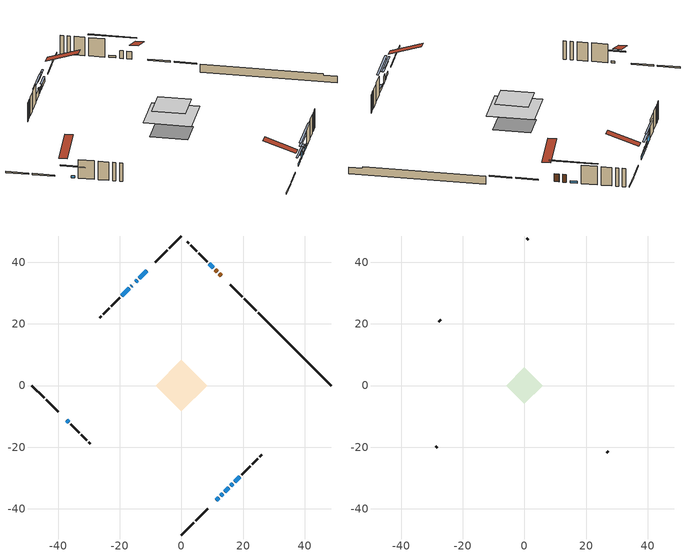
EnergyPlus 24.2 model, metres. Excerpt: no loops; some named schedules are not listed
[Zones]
conditioned space
 floor adiabatic (AdiabaticFloorConstruction): -8.29,0 0,8.29 8.29,0 0,-8.29 z3.35
 floor foundation (Slab1 construction): -5.9,0.69 -0.69,5.9 5.9,-0.69 0.69,-5.9 z-1.22
 wall outside (RimJoist1 construction): 0,-48.49 3.89,-44.6 / -48.49,0 -44.6,-3.89 / 0,48.49 -3.89,44.6 / 24.24,24.26 20.34,28.15 z0.91:1.21
 wall outside (RimJoist2 construction): 4.55,-43.94 8.45,-40.05 / -43.94,-4.55 -40.05,-8.45 / -4.55,43.94 -8.45,40.05 / 19.68,28.81 15.79,32.7 z0.91:1.21
 wall outside (AdiabaticWallConstruction 1): 12.97,35.52 12.19,36.31 / 11.53,36.96 10.91,37.58 z0.91:2.94
 wall outside (AdiabaticWallConstruction): -11.26,37.23 -13.74,34.75 z0.91:1.72; 11.26,-37.23 12.09,-36.4 / 17.23,-31.26 18.85,-29.64 z0.91:1.75; 12.74,-35.75 13.41,-35.08 z0.91:1.52; 14.07,-34.43 15.29,-33.2 z0.91:2.94; 10.25,38.24 8.99,39.5 z0.91:1.44; 15.94,-32.55 16.58,-31.92 z0.91:1.45; -37.23,-11.26 -36.64,-11.86 z0.91:1.42; -14.4,34.1 -14.78,33.72 / -15.43,33.06 -15.56,32.93 / -16.21,32.28 -16.34,32.15 z0.91:2.11; -17,31.5 -19.42,29.07 z0.91:2.59
 wall outside (Wall1 construction): 19.51,-28.99 22.27,-26.22 / -35.98,-12.51 -33.21,-15.28 / -20.08,28.41 -22.84,25.65 / 8.34,40.16 5.57,42.92 z0.91:5.79
 wall outside (Wall2 construction): 22.93,-25.57 24.79,-23.7 / -32.56,-15.94 -30.69,-17.8 / -23.5,24.99 -25.37,23.13 / 4.91,43.58 3.05,45.44 z0.91:5.79
 wall outside (Wall3 construction): 25.45,-23.04 25.96,-22.53 / -30.04,-18.46 -29.52,-18.97 / -26.02,22.47 -26.53,21.96 / 2.39,46.1 1.88,46.61 z0.91:5.79
 wall foundation (FoundationWall1 construction): 24.89,23.6,-1.22 24.89,23.6,0.91 46.13,2.36,0.91 46.13,2.36,0.48 48.49,0,0.48 48.49,0,-1.22
 window (WindowConstruction): -11.26,37.23 -13.74,34.75 z0.91:1.72
 window (WindowConstruction 4): 11.26,-37.23 12.09,-36.4 z0.91:1.75
 window (WindowConstruction 5): 12.75,-35.75 13.41,-35.08 z0.91:1.52
 window (WindowConstruction 6): 14.07,-34.43 15.29,-33.2 z0.91:2.94
 window (WindowConstruction 10): 10.25,38.24 8.99,39.5 z0.91:1.44
 window (WindowConstruction 11): 15.95,-32.55 16.58,-31.92 z0.91:1.44
 window (WindowConstruction 1): 17.23,-31.26 18.85,-29.64 z0.91:1.75
 window (WindowConstruction 2): -37.23,-11.26 -36.64,-11.86 z0.91:1.42
 window (WindowConstruction 7): -14.4,34.09 -14.78,33.72 z0.91:2.1
 window (WindowConstruction 8): -15.43,33.06 -15.56,32.94 z0.91:2.1
 window (WindowConstruction 9): -16.21,32.28 -16.34,32.15 z0.91:2.1
 window (WindowConstruction 3): -17,31.5 -19.42,29.07 z0.91:2.59
 door (Door): 12.97,35.52 12.19,36.3 z0.91:2.94
 door (Door 1): 11.53,36.96 10.91,37.58 z0.91:2.94
 ceiling adiabatic (AdiabaticFloorConstruction): 0,-8.29 8.29,0 0,8.29 -8.29,0 z3.35
attic - vented
 floor to conditioned space (Floor1 construction Reversed): -5.86,0 0,5.86 5.86,0 0,-5.86 z5.79
 wall outside (Wall4 construction): 26.62,-21.87 27.18,-21.31 / -28.87,-19.63 -28.3,-20.19 / -27.19,21.3 -27.76,20.73 / 1.22,47.27 0.66,47.84 z0.91:5.79
 roof outside (Roof1 construction): 10.61,-37.89,5.79 4.9,-32.18,8.48 3.4,-33.68,8.48 9.1,-39.39,5.79; -37.89,-10.61,5.79 -32.18,-4.9,8.48 -33.68,-3.4,8.48 -39.39,-9.1,5.79; -10.61,37.89,5.79 -4.9,32.18,8.48 -3.4,33.68,8.48 -9.1,39.39,5.79; 13.63,34.86,5.79 7.92,29.16,8.48 9.42,27.65,8.48 15.13,33.36,5.79
shading: -13.88,34.61 -11.12,37.37 -11.41,37.66 -14.18,34.9 z1.92; 13.96,-34.54 9.4,-39.1 9.69,-39.39 14.25,-34.83 z4.39; 15.28,-33.22 10.88,-37.61 11.17,-37.9 15.57,-33.51 z4.16; 17.16,-31.34 12.2,-36.29 12.49,-36.58 17.45,-31.63 z5.58; 5.4,43.09 13.85,34.65 14.14,34.94 5.69,43.38 z6.52; 20.17,-28.33 12.35,-36.14 12.64,-36.43 20.46,-28.62 z6.52; 18.99,-29.5 17.09,-31.4 17.38,-31.69 19.28,-29.79 z1.95; -34.77,-13.72 -39.1,-9.4 -39.39,-9.69 -35.06,-14.01 z4.06; -16.64,31.85 -12.53,35.96 -12.82,36.25 -16.93,32.14 z4.74; -17.42,31.07 -13.57,34.93 -13.86,35.22 -17.72,31.36 z4.74; -16.48,32.01 -16.07,32.42 -16.36,32.71 -16.77,32.3 z2.31; -21.29,27.21 -15.13,33.36 -15.42,33.65 -21.58,27.5 z5.23
[Building]
Building 1: Terrain=Suburbs
[Site:Location]
Montreal Intl AP_QC: Latitude {deg}=45.47; Longitude {deg}=-73.74; Time Zone {hr}=-5; Elevation {m}=36; Keep Site Location Information=Yes
[Site:GroundTemperature:Shallow]
2.07863, -0.316383, -0.508184, 0.628371, 5.19101, 9.73239, 13.6695, 16.1636, 16.3755, 14.347, 10.5102, 6.10817
[Site:WaterMainsTemperature]
Calculation Method=Schedule; Temperature Schedule=mains temperature schedule
[Material] Roughness=Rough; Thermal Absorptance=0.9
Name | Thickness {m} | Conductivity {W/m-K} | Density {kg/m3} | Specific Heat {J/kg-K} | Solar Absorptance | Visible Absorptance
asphalt or fiberglass shingles | 0.00635 | 0.162714 | 1121.4 | 1465.45 | 0.4 | 0.4
ceiling loosefill ins | 0.254 | 0.0480833 | 16.02 | 1046.75 | 0.7 | 0.7
ceiling stud and cavity | 0.1397 | 0.547142 | 65.682 | 1177.47 | 0.7 | 0.7
concrete 4.0 in. | 0.1016 | 1.803125 | 2242.8 | 837.4 | 0.7 | 0.7
concrete 8.0 in. | 0.2032 | 1.803125 | 2242.8 | 837.4 | 0.7 | 0.7
door material | 0.04445 | 0.0451087 | 512.64 | 1214.23 | 0.7 | 0.7
door material 1 | 0.04445 | 0.20624 | 512.64 | 1214.23 | 0.7 | 0.7
exterior vertical ins | 0.008334 | 0.029427 | 32.04 | 1214.23 | 0.7 | 0.7
floor covering | 0.0127 | 0.0433444 | 54.468 | 1339.84 | 0.6 | 0.6
floor rigid ins; wall rigid ins | 0.512978 | 0.029427 | 32.04 | 1214.23 | 0.7 | 0.7
floor stud and cavity | 0.1397 | 1.75129 | 37.0049 | 1207.88 | 0.7 | 0.7
furniture material conditioned space 1 | 0.1524 | 0.115458 | 640.8 | 1214.23 | 0.6 | 0.6
gypsum board | 0.0127 | 0.160291 | 801 | 837.4 | 0.6 | 0.6
gypsum board 1 | 0.0127 | 0.160291 | 801 | 837.4 | 0.7 | 0.7
osb sheathing 0.5 in. | 0.0127 | 0.115458 | 512.64 | 1214.23 | 0.7 | 0.7
osb sheathing 0.75 in. | 0.01905 | 0.115458 | 512.64 | 1214.23 | 0.7 | 0.7
osb sheathing 2.0 in. | 0.0508 | 0.115458 | 512.64 | 1214.23 | 0.7 | 0.7
rim joist rigid ins | 0.051816 | 0.029427 | 32.04 | 1214.23 | 0.7 | 0.7
rim joist stud and cavity | 0.0508 | 0.0451784 | 125.044 | 1163.47 | 0.6 | 0.6
rim joist stud and cavity 1 | 0.0508 | 0.278529 | 125.044 | 1163.47 | 0.6 | 0.6
wall stud and cavity | 0.1397 | 0.0941144 | 139.0536 | 1170.24 | 0.7 | 0.7
wall stud and cavity 1 | 0.1397 | 0.0828166 | 139.0536 | 1170.24 | 0.7 | 0.7
wall stud and cavity 2 | 0.1397 | 0.0942262 | 139.0536 | 1170.24 | 0.7 | 0.7
wall stud and cavity 3 | 0.0889 | 6.1454 | 50.32683 | 1063.81 | 0.6 | 0.6
wall stud and cavity 4 | 0.0889 | 0.380278 | 52.3479 | 1209.89 | 0.7 | 0.7
wall stud and cavity 5 | 0.0889 | 0.391764 | 83.0341 | 1211.67 | 0.7 | 0.7
wood siding | 0.0254 | 0.102417 | 544.68 | 1172.36 | 0.4 | 0.4
wood siding 1 | 0.00254 | 0.102417 | 544.68 | 1172.36 | 0.4 | 0.4
wood siding 2; wood siding 3; wood siding 4 | 0.0254 | 0.102417 | 544.68 | 1172.36 | 0.7 | 0.7
[WindowMaterial:SimpleGlazingSystem]
Name | U-Factor {W/m2-K} | Solar Heat Gain Coefficient
WindowMaterial | 2.180352 | 0.39
WindowMaterial 1 | 2.23202 | 0.37
WindowMaterial 2 | 2.44892 | 0.31
WindowMaterial 3 | 1.95948 | 0.44
WindowMaterial 4 | 3.9587 | 0.44
WindowMaterial 5 | 2.362048 | 0.34
WindowMaterial 6 | 2.19795 | 0.39
WindowMaterial 7 | 2.21101 | 0.4
WindowMaterial 8 | 2.71636 | 0.27
WindowMaterial 9 | 2.41996 | 0.32
[Construction]
AdiabaticFloorConstruction: floor stud and cavity, floor rigid ins, osb sheathing 0.75 in., floor covering
AdiabaticWallConstruction: wood siding 3, wall rigid ins, wall stud and cavity 4, gypsum board
AdiabaticWallConstruction 1: wood siding 4, wall rigid ins, wall stud and cavity 4, gypsum board
Door: door material
Door 1: door material 1
Floor1 construction Reversed: gypsum board, ceiling stud and cavity, ceiling loosefill ins
FoundationWall1 construction: concrete 8.0 in., gypsum board 1
furniture construction conditioned space 1: furniture material conditioned space 1
PartitionWallConstruction: gypsum board, wall stud and cavity 5, gypsum board
RimJoist1 construction: wood siding 2, osb sheathing 2.0 in., rim joist stud and cavity
RimJoist2 construction: wood siding 2, rim joist rigid ins, osb sheathing 2.0 in., rim joist stud and cavity 1
Roof1 construction: asphalt or fiberglass shingles
Slab1 construction: concrete 4.0 in.
Wall1 construction: wood siding, osb sheathing 0.5 in., wall stud and cavity, gypsum board
Wall2 construction: wood siding, osb sheathing 0.5 in., wall stud and cavity 1, gypsum board
Wall3 construction: wood siding, osb sheathing 0.5 in., wall stud and cavity 2, gypsum board
Wall4 construction: wood siding 1, wall stud and cavity 3
WindowConstruction: WindowMaterial
WindowConstruction 1: WindowMaterial 1
WindowConstruction 10; WindowConstruction 11: WindowMaterial 9
WindowConstruction 2: WindowMaterial 2
WindowConstruction 3: WindowMaterial 3
WindowConstruction 4: WindowMaterial 4
WindowConstruction 5: WindowMaterial 5
WindowConstruction 6: WindowMaterial 6
WindowConstruction 7: WindowMaterial 7
WindowConstruction 8; WindowConstruction 9: WindowMaterial 8
[Zone] Multiplier=1; Part of Total Floor Area=Yes
Name | Volume {m3}
attic - vented | 29.9916
conditioned space | 509.4
[Space]
Name | Zone | Volume {m3}
attic - vented 1 | attic - vented | 29.9916
conditioned space 1 | conditioned space | 509.4
[ZoneInfiltration:EffectiveLeakageArea]
infil attic - vented 1: Zone or Space=attic - vented 1; Schedule=Always On Discrete; Effective Air Leakage Area {cm2}=2746.8; Stack Coefficient=0.000526212; Wind Coefficient=1.54989e-05
[ZoneMixing]
whole house fan mix: Zone or Space=attic - vented; Schedule=Always On Continuous; Design Flow Rate Calculation Method=Flow/Zone; Design Flow Rate {m3/s}=0; Source Zone or Space=conditioned space
[SurfaceProperty:ExposedFoundationPerimeter]
Slab1: Exposed Perimeter Calculation Method=TotalExposedPerimeter; Total Exposed Perimeter {m}=33.377
[InternalMass] Zone or ZoneList=conditioned space; Space or SpaceList=conditioned space 1
Name | Construction | Surface Area {m2}
furniture mass conditioned space 1 | furniture construction conditioned space 1 | 82.3998
partition wall mass | PartitionWallConstruction | 205.999
[Lights]
interior lighting: Zone or ZoneList or Space or SpaceList=conditioned space 1; Schedule=interior lighting schedule; Design Level Calculation Method=LightingLevel; Lighting Level {W}=343.2; Return Air Fraction=0; Fraction Radiant=0.6; Fraction Visible=0.2; Fraction Replaceable=1
[People]
occupants: Zone or ZoneList or Space or SpaceList=conditioned space 1; Number of People Schedule=occupants schedule; Number of People Calculation Method=People; Number of People=3; Fraction Radiant=0.314171; Sensible Heat Fraction=0.56303; Activity Level Schedule=occupants activity schedule; Carbon Dioxide Generation Rate {m3/s-W}=0; Enable ASHRAE 55 Comfort Warnings=No; Mean Radiant Temperature Calculation Type=EnclosureAveraged
[ElectricEquipment] Zone or ZoneList or Space or SpaceList=conditioned space 1; Design Level Calculation Method=EquipmentLevel
Name | Schedule | Design Level {W} | Fraction Latent | Fraction Radiant | Fraction Lost
clothes dryer | clothes dryer schedule | 140.772 | 0.015 | 0.081 | 0.85
clothes washer | clothes washer schedule | 32.1985 | 0.03 | 0.162 | 0.7
cooking range | cooking range schedule | 215.147 | 0.08 | 0.432 | 0.2
dishwasher | dishwasher schedule | 66.8632 | 0.3 | 0.18 | 0.4
fridge | fridge schedule | 72.9452 | 0 | 0.6 | 0
mech vent bath fan 0 | mech vent bath fan 0 schedule | 50.2 | 0 | 0 | 1
mech vent house fan | mech vent house fan schedule | 0 | 0 | 0 | 1
mech vent house fan cfis | mech vent house fan cfis schedule | 0 | 0 | 0 | 0
mech vent range fan 0 | mech vent range fan 0 schedule | 57 | 0 | 0 | 1
misc plug loads | misc plug loads schedule | 494.7 | 0.045 | 0.513 | 0.1
whole house fan | Always On Discrete | 0 | 0 | 0 | 1
[OtherEquipment] Zone or ZoneList or Space or SpaceList=conditioned space 1; Design Level Calculation Method=EquipmentLevel
Name | Fuel Type | Schedule | Design Level {W} | Fraction Latent | Fraction Radiant | Fraction Lost
clothes dryer 1 | Electricity | clothes dryer schedule | 0 | 0.015 | 0.081 | 0.85
cooking range 1 | Electricity | cooking range schedule | 0 | 0.08 | 0.432 | 0.2
general water use latent | None | general water use schedule | 62.594 | 1 | 0 | 0
general water use sensible | None | general water use schedule | -61.6891 | 0 | 0.6 | 0
mech vent house fan latent load | None | Always On Discrete | 0 | 1 | 0 | 0
mech vent house fan sensible load | None | Always On Discrete | 0 | 0 | 0 | 0
water heater energy adjustment1 | NaturalGas | Always On Discrete | 0.01 | 0 | 0 | 1
[ZoneInfiltration:DesignFlowRate] Zone or ZoneList or Space or SpaceList=conditioned space 1; Schedule=Always On Discrete; Design Flow Rate Calculation Method=Flow/Zone; Design Flow Rate {m3/s}=0
infil flow; natural vent flow; whole house fan flow
[Foundation:Kiva]
Foundation Kiva 1: Initial Indoor Air Temperature {C}=18; Wall Height Above Grade {m}=0.910011; Wall Depth Below Slab {m}=0.2032; Custom Block Material Name 1=exterior vertical ins; Custom Block Depth 1 {m}=2.13; Custom Block X Position 1 {m}=0.2159; Custom Block Z Position 1 {m}=0
[Foundation:Kiva:Settings]
Soil Conductivity {W/m-K}=0.849921; Soil Density {kg/m3}=1842.3; Soil Specific Heat {J/kg-K}=418.7; Ground Solar Absorptivity=0.9; Ground Thermal Absorptivity=0.9; Ground Surface Roughness {m}=0.03; Far-Field Width {m}=40; Deep-Ground Boundary Condition=ZeroFlux; Deep-Ground Depth {m}=40; Minimum Cell Dimension {m}=0.2; Maximum Cell Growth Coefficient=3; Simulation Timestep=Timestep
[Exterior:Lights]
exterior lighting: Schedule=exterior lighting schedule; Design Level {W}=75.6
[Schedule:Constant]
Name | Hourly Value
Always On Continuous; mech vent house fan schedule; mech vent house fan cfis schedule; Always On Discrete | 1
occupants activity schedule | 117.228
fridge schedule | 0
[Schedule:Week:Daily]
interior lighting schedule Week Rule - Jan1-Jan27: interior lighting schedule day, interior lighting schedule day, interior lighting schedule day, interior lighting schedule day, interior lighting schedule day, interior lighting schedule day, interior lighting schedule day, interior lighting schedule default day, interior lighting schedule default day, interior lighting schedule default day, interior lighting schedule default day, interior lighting schedule default day
interior lighting schedule Week Rule - Jan28-Feb3: interior lighting schedule day, interior lighting schedule day, interior lighting schedule day, interior lighting schedule day, interior lighting schedule day 1, interior lighting schedule day 1, interior lighting schedule day 1, interior lighting schedule default day, interior lighting schedule default day, interior lighting schedule default day, interior lighting schedule default day, interior lighting schedule default day
interior lighting schedule Week Rule - Feb4-Feb24: interior lighting schedule day 1, interior lighting schedule day 1, interior lighting schedule day 1, interior lighting schedule day 1, interior lighting schedule day 1, interior lighting schedule day 1, interior lighting schedule day 1, interior lighting schedule default day, interior lighting schedule default day, interior lighting schedule default day, interior lighting schedule default day, interior lighting schedule default day
interior lighting schedule Week Rule - Feb25-Mar3: interior lighting schedule day 1, interior lighting schedule day 1, interior lighting schedule day 1, interior lighting schedule day 1, interior lighting schedule day 2, interior lighting schedule day 2, interior lighting schedule day 2, interior lighting schedule default day, interior lighting schedule default day, interior lighting schedule default day, interior lighting schedule default day, interior lighting schedule default day
interior lighting schedule Week Rule - Mar4-Mar31: interior lighting schedule day 2, interior lighting schedule day 2, interior lighting schedule day 2, interior lighting schedule day 2, interior lighting schedule day 2, interior lighting schedule day 2, interior lighting schedule day 2, interior lighting schedule default day, interior lighting schedule default day, interior lighting schedule default day, interior lighting schedule default day, interior lighting schedule default day
interior lighting schedule Week Rule - Apr1-Apr28: interior lighting schedule day 3, interior lighting schedule day 3, interior lighting schedule day 3, interior lighting schedule day 3, interior lighting schedule day 3, interior lighting schedule day 3, interior lighting schedule day 3, interior lighting schedule default day, interior lighting schedule default day, interior lighting schedule default day, interior lighting schedule default day, interior lighting schedule default day
interior lighting schedule Week Rule - Apr29-May5: interior lighting schedule day 3, interior lighting schedule day 3, interior lighting schedule day 4, interior lighting schedule day 4, interior lighting schedule day 4, interior lighting schedule day 4, interior lighting schedule day 4, interior lighting schedule default day, interior lighting schedule default day, interior lighting schedule default day, interior lighting schedule default day, interior lighting schedule default day
interior lighting schedule Week Rule - May6-May26: interior lighting schedule day 4, interior lighting schedule day 4, interior lighting schedule day 4, interior lighting schedule day 4, interior lighting schedule day 4, interior lighting schedule day 4, interior lighting schedule day 4, interior lighting schedule default day, interior lighting schedule default day, interior lighting schedule default day, interior lighting schedule default day, interior lighting schedule default day
interior lighting schedule Week Rule - May27-Jun2: interior lighting schedule day 4, interior lighting schedule day 4, interior lighting schedule day 4, interior lighting schedule day 4, interior lighting schedule day 4, interior lighting schedule day 5, interior lighting schedule day 5, interior lighting schedule default day, interior lighting schedule default day, interior lighting schedule default day, interior lighting schedule default day, interior lighting schedule default day
interior lighting schedule Week Rule - Jun3-Jun30: interior lighting schedule day 5, interior lighting schedule day 5, interior lighting schedule day 5, interior lighting schedule day 5, interior lighting schedule day 5, interior lighting schedule day 5, interior lighting schedule day 5, interior lighting schedule default day, interior lighting schedule default day, interior lighting schedule default day, interior lighting schedule default day, interior lighting schedule default day
interior lighting schedule Week Rule - Jul1-Jul28: interior lighting schedule day 6, interior lighting schedule day 6, interior lighting schedule day 6, interior lighting schedule day 6, interior lighting schedule day 6, interior lighting schedule day 6, interior lighting schedule day 6, interior lighting schedule default day, interior lighting schedule default day, interior lighting schedule default day, interior lighting schedule default day, interior lighting schedule default day
interior lighting schedule Week Rule - Jul29-Aug4: interior lighting schedule day 6, interior lighting schedule day 6, interior lighting schedule day 6, interior lighting schedule day 7, interior lighting schedule day 7, interior lighting schedule day 7, interior lighting schedule day 7, interior lighting schedule default day, interior lighting schedule default day, interior lighting schedule default day, interior lighting schedule default day, interior lighting schedule default day
interior lighting schedule Week Rule - Aug5-Aug25: interior lighting schedule day 7, interior lighting schedule day 7, interior lighting schedule day 7, interior lighting schedule day 7, interior lighting schedule day 7, interior lighting schedule day 7, interior lighting schedule day 7, interior lighting schedule default day, interior lighting schedule default day, interior lighting schedule default day, interior lighting schedule default day, interior lighting schedule default day
interior lighting schedule Week Rule - Aug26-Sep1: interior lighting schedule day 7, interior lighting schedule day 7, interior lighting schedule day 7, interior lighting schedule day 7, interior lighting schedule day 7, interior lighting schedule day 7, interior lighting schedule day 8, interior lighting schedule default day, interior lighting schedule default day, interior lighting schedule default day, interior lighting schedule default day, interior lighting schedule default day
interior lighting schedule Week Rule - Sep2-Sep29: interior lighting schedule day 8, interior lighting schedule day 8, interior lighting schedule day 8, interior lighting schedule day 8, interior lighting schedule day 8, interior lighting schedule day 8, interior lighting schedule day 8, interior lighting schedule default day, interior lighting schedule default day, interior lighting schedule default day, interior lighting schedule default day, interior lighting schedule default day
interior lighting schedule Week Rule - Sep30-Oct6: interior lighting schedule day 8, interior lighting schedule day 9, interior lighting schedule day 9, interior lighting schedule day 9, interior lighting schedule day 9, interior lighting schedule day 9, interior lighting schedule day 9, interior lighting schedule default day, interior lighting schedule default day, interior lighting schedule default day, interior lighting schedule default day, interior lighting schedule default day
interior lighting schedule Week Rule - Oct7-Oct27: interior lighting schedule day 9, interior lighting schedule day 9, interior lighting schedule day 9, interior lighting schedule day 9, interior lighting schedule day 9, interior lighting schedule day 9, interior lighting schedule day 9, interior lighting schedule default day, interior lighting schedule default day, interior lighting schedule default day, interior lighting schedule default day, interior lighting schedule default day
interior lighting schedule Week Rule - Oct28-Nov3: interior lighting schedule day 9, interior lighting schedule day 9, interior lighting schedule day 9, interior lighting schedule day 9, interior lighting schedule day 10, interior lighting schedule day 10, interior lighting schedule day 10, interior lighting schedule default day, interior lighting schedule default day, interior lighting schedule default day, interior lighting schedule default day, interior lighting schedule default day
interior lighting schedule Week Rule - Nov4-Nov24: interior lighting schedule day 10, interior lighting schedule day 10, interior lighting schedule day 10, interior lighting schedule day 10, interior lighting schedule day 10, interior lighting schedule day 10, interior lighting schedule day 10, interior lighting schedule default day, interior lighting schedule default day, interior lighting schedule default day, interior lighting schedule default day, interior lighting schedule default day
interior lighting schedule Week Rule - Nov25-Dec1: interior lighting schedule day 10, interior lighting schedule day 10, interior lighting schedule day 10, interior lighting schedule day 10, interior lighting schedule day 10, interior lighting schedule day 10, interior lighting schedule day 11, interior lighting schedule default day, interior lighting schedule default day, interior lighting schedule default day, interior lighting schedule default day, interior lighting schedule default day
interior lighting schedule Week Rule - Dec2-Dec31: interior lighting schedule day 11, interior lighting schedule day 11, interior lighting schedule day 11, interior lighting schedule day 11, interior lighting schedule day 11, interior lighting schedule day 11, interior lighting schedule day 11, interior lighting schedule default day, interior lighting schedule default day, interior lighting schedule default day, interior lighting schedule default day, interior lighting schedule default day
occupants schedule Week Rule - Jan1-Dec31: occupants schedule day, occupants schedule day, occupants schedule day, occupants schedule day, occupants schedule day, occupants schedule day, occupants schedule day, occupants schedule default day, occupants schedule default day, occupants schedule default day, occupants schedule default day, occupants schedule default day
clothes dryer schedule Week Rule - Jan1-Dec31: clothes dryer schedule day, clothes dryer schedule day, clothes dryer schedule day, clothes dryer schedule day, clothes dryer schedule day, clothes dryer schedule day, clothes dryer schedule day, clothes dryer schedule default day, clothes dryer schedule default day, clothes dryer schedule default day, clothes dryer schedule default day, clothes dryer schedule default day
clothes washer schedule Week Rule - Jan1-Dec31: clothes washer schedule day, clothes washer schedule day, clothes washer schedule day, clothes washer schedule day, clothes washer schedule day, clothes washer schedule day, clothes washer schedule day, clothes washer schedule default day, clothes washer schedule default day, clothes washer schedule default day, clothes washer schedule default day, clothes washer schedule default day
cooking range schedule Week Rule - Jan1-Dec31: cooking range schedule day, cooking range schedule day, cooking range schedule day, cooking range schedule day, cooking range schedule day, cooking range schedule day, cooking range schedule day, cooking range schedule default day, cooking range schedule default day, cooking range schedule default day, cooking range schedule default day, cooking range schedule default day
dishwasher schedule Week Rule - Jan1-Dec31: dishwasher schedule day, dishwasher schedule day, dishwasher schedule day, dishwasher schedule day, dishwasher schedule day, dishwasher schedule day, dishwasher schedule day, dishwasher schedule default day, dishwasher schedule default day, dishwasher schedule default day, dishwasher schedule default day, dishwasher schedule default day
mech vent bath fan 0 schedule Week Rule - Jan1-Dec31: mech vent bath fan 0 schedule day, mech vent bath fan 0 schedule day, mech vent bath fan 0 schedule day, mech vent bath fan 0 schedule day, mech vent bath fan 0 schedule day, mech vent bath fan 0 schedule day, mech vent bath fan 0 schedule day, mech vent bath fan 0 schedule default day, mech vent bath fan 0 schedule default day, mech vent bath fan 0 schedule default day, mech vent bath fan 0 schedule default day, mech vent bath fan 0 schedule default day
mech vent range fan 0 schedule Week Rule - Jan1-Dec31: mech vent range fan 0 schedule day, mech vent range fan 0 schedule day, mech vent range fan 0 schedule day, mech vent range fan 0 schedule day, mech vent range fan 0 schedule day, mech vent range fan 0 schedule day, mech vent range fan 0 schedule day, mech vent range fan 0 schedule default day, mech vent range fan 0 schedule default day, mech vent range fan 0 schedule default day, mech vent range fan 0 schedule default day, mech vent range fan 0 schedule default day
misc plug loads schedule Week Rule - Jan1-Dec31: misc plug loads schedule day, misc plug loads schedule day, misc plug loads schedule day, misc plug loads schedule day, misc plug loads schedule day, misc plug loads schedule day, misc plug loads schedule day, misc plug loads schedule default day, misc plug loads schedule default day, misc plug loads schedule default day, misc plug loads schedule default day, misc plug loads schedule default day
general water use schedule Week Rule - Jan1-Dec31: general water use schedule day, general water use schedule day, general water use schedule day, general water use schedule day, general water use schedule day, general water use schedule day, general water use schedule day, general water use schedule default day, general water use schedule default day, general water use schedule default day, general water use schedule default day, general water use schedule default day
exterior lighting schedule Week Rule - Jan1-Jan27: exterior lighting schedule day, exterior lighting schedule day, exterior lighting schedule day, exterior lighting schedule day, exterior lighting schedule day, exterior lighting schedule day, exterior lighting schedule day, exterior lighting schedule default day, exterior lighting schedule default day, exterior lighting schedule default day, exterior lighting schedule default day, exterior lighting schedule default day
exterior lighting schedule Week Rule - Jan28-Feb3: exterior lighting schedule day, exterior lighting schedule day, exterior lighting schedule day, exterior lighting schedule day, exterior lighting schedule day 1, exterior lighting schedule day 1, exterior lighting schedule day 1, exterior lighting schedule default day, exterior lighting schedule default day, exterior lighting schedule default day, exterior lighting schedule default day, exterior lighting schedule default day
exterior lighting schedule Week Rule - Feb4-Feb24: exterior lighting schedule day 1, exterior lighting schedule day 1, exterior lighting schedule day 1, exterior lighting schedule day 1, exterior lighting schedule day 1, exterior lighting schedule day 1, exterior lighting schedule day 1, exterior lighting schedule default day, exterior lighting schedule default day, exterior lighting schedule default day, exterior lighting schedule default day, exterior lighting schedule default day
exterior lighting schedule Week Rule - Feb25-Mar3: exterior lighting schedule day 1, exterior lighting schedule day 1, exterior lighting schedule day 1, exterior lighting schedule day 1, exterior lighting schedule day 2, exterior lighting schedule day 2, exterior lighting schedule day 2, exterior lighting schedule default day, exterior lighting schedule default day, exterior lighting schedule default day, exterior lighting schedule default day, exterior lighting schedule default day
exterior lighting schedule Week Rule - Mar4-Mar31: exterior lighting schedule day 2, exterior lighting schedule day 2, exterior lighting schedule day 2, exterior lighting schedule day 2, exterior lighting schedule day 2, exterior lighting schedule day 2, exterior lighting schedule day 2, exterior lighting schedule default day, exterior lighting schedule default day, exterior lighting schedule default day, exterior lighting schedule default day, exterior lighting schedule default day
exterior lighting schedule Week Rule - Apr1-Apr28: exterior lighting schedule day 3, exterior lighting schedule day 3, exterior lighting schedule day 3, exterior lighting schedule day 3, exterior lighting schedule day 3, exterior lighting schedule day 3, exterior lighting schedule day 3, exterior lighting schedule default day, exterior lighting schedule default day, exterior lighting schedule default day, exterior lighting schedule default day, exterior lighting schedule default day
exterior lighting schedule Week Rule - Apr29-May5: exterior lighting schedule day 3, exterior lighting schedule day 3, exterior lighting schedule day 4, exterior lighting schedule day 4, exterior lighting schedule day 4, exterior lighting schedule day 4, exterior lighting schedule day 4, exterior lighting schedule default day, exterior lighting schedule default day, exterior lighting schedule default day, exterior lighting schedule default day, exterior lighting schedule default day
exterior lighting schedule Week Rule - May6-May26: exterior lighting schedule day 4, exterior lighting schedule day 4, exterior lighting schedule day 4, exterior lighting schedule day 4, exterior lighting schedule day 4, exterior lighting schedule day 4, exterior lighting schedule day 4, exterior lighting schedule default day, exterior lighting schedule default day, exterior lighting schedule default day, exterior lighting schedule default day, exterior lighting schedule default day
exterior lighting schedule Week Rule - May27-Jun2: exterior lighting schedule day 4, exterior lighting schedule day 4, exterior lighting schedule day 4, exterior lighting schedule day 4, exterior lighting schedule day 4, exterior lighting schedule day 5, exterior lighting schedule day 5, exterior lighting schedule default day, exterior lighting schedule default day, exterior lighting schedule default day, exterior lighting schedule default day, exterior lighting schedule default day
exterior lighting schedule Week Rule - Jun3-Jun30: exterior lighting schedule day 5, exterior lighting schedule day 5, exterior lighting schedule day 5, exterior lighting schedule day 5, exterior lighting schedule day 5, exterior lighting schedule day 5, exterior lighting schedule day 5, exterior lighting schedule default day, exterior lighting schedule default day, exterior lighting schedule default day, exterior lighting schedule default day, exterior lighting schedule default day
exterior lighting schedule Week Rule - Jul1-Jul28: exterior lighting schedule day 6, exterior lighting schedule day 6, exterior lighting schedule day 6, exterior lighting schedule day 6, exterior lighting schedule day 6, exterior lighting schedule day 6, exterior lighting schedule day 6, exterior lighting schedule default day, exterior lighting schedule default day, exterior lighting schedule default day, exterior lighting schedule default day, exterior lighting schedule default day
exterior lighting schedule Week Rule - Jul29-Aug4: exterior lighting schedule day 6, exterior lighting schedule day 6, exterior lighting schedule day 6, exterior lighting schedule day 7, exterior lighting schedule day 7, exterior lighting schedule day 7, exterior lighting schedule day 7, exterior lighting schedule default day, exterior lighting schedule default day, exterior lighting schedule default day, exterior lighting schedule default day, exterior lighting schedule default day
exterior lighting schedule Week Rule - Aug5-Aug25: exterior lighting schedule day 7, exterior lighting schedule day 7, exterior lighting schedule day 7, exterior lighting schedule day 7, exterior lighting schedule day 7, exterior lighting schedule day 7, exterior lighting schedule day 7, exterior lighting schedule default day, exterior lighting schedule default day, exterior lighting schedule default day, exterior lighting schedule default day, exterior lighting schedule default day
exterior lighting schedule Week Rule - Aug26-Sep1: exterior lighting schedule day 7, exterior lighting schedule day 7, exterior lighting schedule day 7, exterior lighting schedule day 7, exterior lighting schedule day 7, exterior lighting schedule day 7, exterior lighting schedule day 8, exterior lighting schedule default day, exterior lighting schedule default day, exterior lighting schedule default day, exterior lighting schedule default day, exterior lighting schedule default day
exterior lighting schedule Week Rule - Sep2-Sep29: exterior lighting schedule day 8, exterior lighting schedule day 8, exterior lighting schedule day 8, exterior lighting schedule day 8, exterior lighting schedule day 8, exterior lighting schedule day 8, exterior lighting schedule day 8, exterior lighting schedule default day, exterior lighting schedule default day, exterior lighting schedule default day, exterior lighting schedule default day, exterior lighting schedule default day
exterior lighting schedule Week Rule - Sep30-Oct6: exterior lighting schedule day 8, exterior lighting schedule day 9, exterior lighting schedule day 9, exterior lighting schedule day 9, exterior lighting schedule day 9, exterior lighting schedule day 9, exterior lighting schedule day 9, exterior lighting schedule default day, exterior lighting schedule default day, exterior lighting schedule default day, exterior lighting schedule default day, exterior lighting schedule default day
[Schedule:Year]
interior lighting schedule: interior lighting schedule Week Rule - Jan1-Jan27, 1, 1, 1, 27, interior lighting schedule Week Rule - Jan28-Feb3, 1, 28, 2, 3, interior lighting schedule Week Rule - Feb4-Feb24, 2, 4, 2, 24, interior lighting schedule Week Rule - Feb25-Mar3, 2, 25, 3, 3, interior lighting schedule Week Rule - Mar4-Mar31, 3, 4, 3, 31, interior lighting schedule Week Rule - Apr1-Apr28, 4, 1, 4, 28, interior lighting schedule Week Rule - Apr29-May5, 4, 29, 5, 5, interior lighting schedule Week Rule - May6-May26, 5, 6, 5, 26, interior lighting schedule Week Rule - May27-Jun2, 5, 27, 6, 2, interior lighting schedule Week Rule - Jun3-Jun30, 6, 3, 6, 30, interior lighting schedule Week Rule - Jul1-Jul28, 7, 1, 7, 28, interior lighting schedule Week Rule - Jul29-Aug4, 7, 29, 8, 4, interior lighting schedule Week Rule - Aug5-Aug25, 8, 5, 8, 25, interior lighting schedule Week Rule - Aug26-Sep1, 8, 26, 9, 1, interior lighting schedule Week Rule - Sep2-Sep29, 9, 2, 9, 29, interior lighting schedule Week Rule - Sep30-Oct6, 9, 30, 10, 6, interior lighting schedule Week Rule - Oct7-Oct27, 10, 7, 10, 27, interior lighting schedule Week Rule - Oct28-Nov3, 10, 28, 11, 3, interior lighting schedule Week Rule - Nov4-Nov24, 11, 4, 11, 24, interior lighting schedule Week Rule - Nov25-Dec1, 11, 25, 12, 1, interior lighting schedule Week Rule - Dec2-Dec31, 12, 2, 12, 31
occupants schedule: occupants schedule Week Rule - Jan1-Dec31, 1, 1, 12, 31
clothes dryer schedule: clothes dryer schedule Week Rule - Jan1-Dec31, 1, 1, 12, 31
clothes washer schedule: clothes washer schedule Week Rule - Jan1-Dec31, 1, 1, 12, 31
cooking range schedule: cooking range schedule Week Rule - Jan1-Dec31, 1, 1, 12, 31
dishwasher schedule: dishwasher schedule Week Rule - Jan1-Dec31, 1, 1, 12, 31
mech vent bath fan 0 schedule: mech vent bath fan 0 schedule Week Rule - Jan1-Dec31, 1, 1, 12, 31
mech vent range fan 0 schedule: mech vent range fan 0 schedule Week Rule - Jan1-Dec31, 1, 1, 12, 31
misc plug loads schedule: misc plug loads schedule Week Rule - Jan1-Dec31, 1, 1, 12, 31
general water use schedule: general water use schedule Week Rule - Jan1-Dec31, 1, 1, 12, 31
exterior lighting schedule: exterior lighting schedule Week Rule - Jan1-Jan27, 1, 1, 1, 27, exterior lighting schedule Week Rule - Jan28-Feb3, 1, 28, 2, 3, exterior lighting schedule Week Rule - Feb4-Feb24, 2, 4, 2, 24, exterior lighting schedule Week Rule - Feb25-Mar3, 2, 25, 3, 3, exterior lighting schedule Week Rule - Mar4-Mar31, 3, 4, 3, 31, exterior lighting schedule Week Rule - Apr1-Apr28, 4, 1, 4, 28, exterior lighting schedule Week Rule - Apr29-May5, 4, 29, 5, 5, exterior lighting schedule Week Rule - May6-May26, 5, 6, 5, 26, exterior lighting schedule Week Rule - May27-Jun2, 5, 27, 6, 2, exterior lighting schedule Week Rule - Jun3-Jun30, 6, 3, 6, 30, exterior lighting schedule Week Rule - Jul1-Jul28, 7, 1, 7, 28, exterior lighting schedule Week Rule - Jul29-Aug4, 7, 29, 8, 4, exterior lighting schedule Week Rule - Aug5-Aug25, 8, 5, 8, 25, exterior lighting schedule Week Rule - Aug26-Sep1, 8, 26, 9, 1, exterior lighting schedule Week Rule - Sep2-Sep29, 9, 2, 9, 29, exterior lighting schedule Week Rule - Sep30-Oct6, 9, 30, 10, 6, exterior lighting schedule Week Rule - Oct7-Oct27, 10, 7, 10, 27, exterior lighting schedule Week Rule - Oct28-Nov3, 10, 28, 11, 3, exterior lighting schedule Week Rule - Nov4-Nov24, 11, 4, 11, 24, exterior lighting schedule Week Rule - Nov25-Dec1, 11, 25, 12, 1, exterior lighting schedule Week Rule - Dec2-Dec31, 12, 2, 12, 31
[Schedule:Compact]
mains temperature schedule: Through: 01/01, For: AllDays, Until: 24:00, 6.56833, Through: 01/02, For: AllDays, Until: 24:00, 6.48722, Through: 01/03, For: AllDays, Until: 24:00, 6.40722, Through: 01/04, For: AllDays, Until: 24:00, 6.32889, Through: 01/05, For: AllDays, Until: 24:00, 6.25167, Through: 01/06, For: AllDays, Until: 24:00, 6.17611, Through: 01/07, For: AllDays, Until: 24:00, 6.10222, Through: 01/08, For: AllDays, Until: 24:00, 6.02944, Through: 01/09, For: AllDays, Until: 24:00, 5.95833, Through: 01/10, For: AllDays, Until: 24:00, 5.88889, Through: 01/11, For: AllDays, Until: 24:00, 5.82056, Through: 01/12, For: AllDays, Until: 24:00, 5.75444, Through: 01/13, For: AllDays, Until: 24:00, 5.68944, Through: 01/14, For: AllDays, Until: 24:00, 5.62611, Through: 01/15, For: AllDays, Until: 24:00, 5.56444, Through: 01/16, For: AllDays, Until: 24:00, 5.50444, Through: 01/17, For: AllDays, Until: 24:00, 5.44611, Through: 01/18, For: AllDays, Until: 24:00, 5.38944, Through: 01/19, For: AllDays, Until: 24:00, 5.33389, Through: 01/20, For: AllDays, Until: 24:00, 5.28111, Through: 01/21, For: AllDays, Until: 24:00, 5.22944, Through: 01/22, For: AllDays, Until: 24:00, 5.17944, Through: 01/23, For: AllDays, Until: 24:00, 5.13111, Through: 01/24, For: AllDays, Until: 24:00, 5.085, Through: 01/25, For: AllDays, Until: 24:00, 5.04056, Through: 01/26, For: AllDays, Until: 24:00, 4.99778, Through: 01/27, For: AllDays, Until: 24:00, 4.95667, Through: 01/28, For: AllDays, Until: 24:00, 4.91778, Through: 01/29, For: AllDays, Until: 24:00, 4.88056, Through: 01/30, For: AllDays, Until: 24:00, 4.845, Through: 01/31, For: AllDays, Until: 24:00, 4.81167, Through: 02/01, For: AllDays, Until: 24:00, 4.77944, Through: 02/02, For: AllDays, Until: 24:00, 4.75, Through: 02/03, For: AllDays, Until: 24:00, 4.72167, Through: 02/04, For: AllDays, Until: 24:00, 4.69611, Through: 02/05, For: AllDays, Until: 24:00, 4.67167, Through: 02/06, For: AllDays, Until: 24:00, 4.64944, Through: 02/07, For: AllDays, Until: 24:00, 4.62889, Through: 02/08, For: AllDays, Until: 24:00, 4.61056, Through: 02/09, For: AllDays, Until: 24:00, 4.59389, Through: 02/10, For: AllDays, Until: 24:00, 4.57944, Through: 02/11, For: AllDays, Until: 24:00, 4.56667, Through: 02/12, For: AllDays, Until: 24:00, 4.55611, Through: 02/13, For: AllDays, Until: 24:00, 4.54722, Through: 02/14, For: AllDays, Until: 24:00, 4.54056, Through: 02/15, For: AllDays, Until: 24:00, 4.53556, Through: 02/16, For: AllDays, Until: 24:00, 4.53278, Through: 02/17, For: AllDays, Until: 24:00, 4.53167, Through: 02/18, For: AllDays, Until: 24:00, 4.53278, Through: 02/19, For: AllDays, Until: 24:00, 4.53556, Through: 02/20, For: AllDays, Until: 24:00, 4.54056, Through: 02/21, For: AllDays, Until: 24:00, 4.54722, Through: 02/22, For: AllDays, Until: 24:00, 4.55611, Through: 02/23, For: AllDays, Until: 24:00, 4.56667, Through: 02/24, For: AllDays, Until: 24:00, 4.57944, Through: 02/25, For: AllDays, Until: 24:00, 4.59389, Through: 02/26, For: AllDays, Until: 24:00, 4.61056, Through: 02/27, For: AllDays, Until: 24:00, 4.62889, Through: 02/28, For: AllDays, Until: 24:00, 4.64889, Through: 03/01, For: AllDays, Until: 24:00, 4.67111, Through: 03/02, For: AllDays, Until: 24:00, 4.69556, Through: 03/03, For: AllDays, Until: 24:00, 4.72167, Through: 03/04, For: AllDays, Until: 24:00, 4.74944, Through: 03/05, For: AllDays, Until: 24:00, 4.77944, Through: 03/06, For: AllDays, Until: 24:00, 4.81111, Through: 03/07, For: AllDays, Until: 24:00, 4.84444, Through: 03/08, For: AllDays, Until: 24:00, 4.88, Through: 03/09, For: AllDays, Until: 24:00, 4.91722, Through: 03/10, For: AllDays, Until: 24:00, 4.95611, Through: 03/11, For: AllDays, Until: 24:00, 4.99722, Through: 03/12, For: AllDays, Until: 24:00, 5.04, Through: 03/13, For: AllDays, Until: 24:00, 5.08444, Through: 03/14, For: AllDays, Until: 24:00, 5.13056, Through: 03/15, For: AllDays, Until: 24:00, 5.17889, Through: 03/16, For: AllDays, Until: 24:00, 5.22833, Through: 03/17, For: AllDays, Until: 24:00, 5.28, Through: 03/18, For: AllDays, Until: 24:00, 5.33333, Through: 03/19, For: AllDays, Until: 24:00, 5.38833, Through: 03/20, For: AllDays, Until: 24:00, 5.445, Through: 03/21, For: AllDays, Until: 24:00, 5.50333, Through: 03/22, For: AllDays, Until: 24:00, 5.56333, Through: 03/23, For: AllDays, Until: 24:00, 5.625, Through: 03/24, For: AllDays, Until: 24:00, 5.68833, Through: 03/25, For: AllDays, Until: 24:00, 5.75333, Through: 03/26, For: AllDays, Until: 24:00, 5.81944, Through: 03/27, For: AllDays, Until: 24:00, 5.88778, Through: 03/28, For: AllDays, Until: 24:00, 5.95722, Through: 03/29, For: AllDays, Until: 24:00, 6.02833, Through: 03/30, For: AllDays, Until: 24:00, 6.10111, Through: 03/31, For: AllDays, Until: 24:00, 6.175, Through: 04/01, For: AllDays, Until: 24:00, 6.25056, Through: 04/02, For: AllDays, Until: 24:00, 6.32778, Through: 04/03, For: AllDays, Until: 24:00, 6.40611, Through: 04/04, For: AllDays, Until: 24:00, 6.48556, Through: 04/05, For: AllDays, Until: 24:00, 6.56722, Through: 04/06, For: AllDays, Until: 24:00, 6.64944, Through: 04/07, For: AllDays, Until: 24:00, 6.73333, Through: 04/08, For: AllDays, Until: 24:00, 6.81833, Through: 04/09, For: AllDays, Until: 24:00, 6.905, Through: 04/10, For: AllDays, Until: 24:00, 6.99278, Through: 04/11, For: AllDays, Until: 24:00, 7.08111, Through: 04/12, For: AllDays, Until: 24:00, 7.17167, Through: 04/13, For: AllDays, Until: 24:00, 7.26278, Through: 04/14, For: AllDays, Until: 24:00, 7.355, Through: 04/15, For: AllDays, Until: 24:00, 7.44833, Through: 04/16, For: AllDays, Until: 24:00, 7.54278, Through: 04/17, For: AllDays, Until: 24:00, 7.63889, Through: 04/18, For: AllDays, Until: 24:00, 7.735, Through: 04/19, For: AllDays, Until: 24:00, 7.83278, Through: 04/20, For: AllDays, Until: 24:00, 7.93167, Through: 04/21, For: AllDays, Until: 24:00, 8.03111, Through: 04/22, For: AllDays, Until: 24:00, 8.13167, Through: 04/23, For: AllDays, Until: 24:00, 8.23278, Through: 04/24, For: AllDays, Until: 24:00, 8.335, Through: 04/25, For: AllDays, Until: 24:00, 8.43778, Through: 04/26, For: AllDays, Until: 24:00, 8.54167, Through: 04/27, For: AllDays, Until: 24:00, 8.64611, Through: 04/28, For: AllDays, Until: 24:00, 8.75167, Through: 04/29, For: AllDays, Until: 24:00, 8.85778, Through: 04/30, For: AllDays, Until: 24:00, 8.96444, Through: 05/01, For: AllDays, Until: 24:00, 9.07167, Through: 05/02, For: AllDays, Until: 24:00, 9.17944, Through: 05/03, For: AllDays, Until: 24:00, 9.28778, Through: 05/04, For: AllDays, Until: 24:00, 9.39667, Through: 05/05, For: AllDays, Until: 24:00, 9.50667, Through: 05/06, For: AllDays, Until: 24:00, 9.61667, Through: 05/07, For: AllDays, Until: 24:00, 9.72667, Through: 05/08, For: AllDays, Until: 24:00, 9.83778, Through: 05/09, For: AllDays, Until: 24:00, 9.94889, Through: 05/10, For: AllDays, Until: 24:00, 10.0606, Through: 05/11, For: AllDays, Until: 24:00, 10.1722, Through: 05/12, For: AllDays, Until: 24:00, 10.2844, Through: 05/13, For: AllDays, Until: 24:00, 10.3967, Through: 05/14, For: AllDays, Until: 24:00, 10.5094, Through: 05/15, For: AllDays, Until: 24:00, 10.6222, Through: 05/16, For: AllDays, Until: 24:00, 10.735, Through: 05/17, For: AllDays, Until: 24:00, 10.8478, Through: 05/18, For: AllDays, Until: 24:00, 10.9611, Through: 05/19, For: AllDays, Until: 24:00, 11.0744, Through: 05/20, For: AllDays, Until: 24:00, 11.1872, Through: 05/21, For: AllDays, Until: 24:00, 11.3006, Through: 05/22, For: AllDays, Until: 24:00, 11.4133, Through: 05/23, For: AllDays, Until: 24:00, 11.5267, Through: 05/24, For: AllDays, Until: 24:00, 11.6394, Through: 05/25, For: AllDays, Until: 24:00, 11.7522, Through: 05/26, For: AllDays, Until: 24:00, 11.8644, Through: 05/27, For: AllDays, Until: 24:00, 11.9767, Through: 05/28, For: AllDays, Until: 24:00, 12.0889, Through: 05/29, For: AllDays, Until: 24:00, 12.2006, Through: 05/30, For: AllDays, Until: 24:00, 12.3122, Through: 05/31, For: AllDays, Until: 24:00, 12.4228, Through: 06/01, For: AllDays, Until: 24:00, 12.5339, Through: 06/02, For: AllDays, Until: 24:00, 12.6439, Through: 06/03, For: AllDays, Until: 24:00, 12.7539, Through: 06/04, For: AllDays, Until: 24:00, 12.8628, Through: 06/05, For: AllDays, Until: 24:00, 12.9717, Through: 06/06, For: AllDays, Until: 24:00, 13.08, Through: 06/07, For: AllDays, Until: 24:00, 13.1878, Through: 06/08, For: AllDays, Until: 24:00, 13.2944, Through: 06/09, For: AllDays, Until: 24:00, 13.4011, Through: 06/10, For: AllDays, Until: 24:00, 13.5067, Through: 06/11, For: AllDays, Until: 24:00, 13.6117, Through: 06/12, For: AllDays, Until: 24:00, 13.7156, Through: 06/13, For: AllDays, Until: 24:00, 13.8194, Through: 06/14, For: AllDays, Until: 24:00, 13.9222, Through: 06/15, For: AllDays, Until: 24:00, 14.0239, Through: 06/16, For: AllDays, Until: 24:00, 14.125, Through: 06/17, For: AllDays, Until: 24:00, 14.225, Through: 06/18, For: AllDays, Until: 24:00, 14.3239, Through: 06/19, For: AllDays, Until: 24:00, 14.4222, Through: 06/20, For: AllDays, Until: 24:00, 14.5194, Through: 06/21, For: AllDays, Until: 24:00, 14.6156, Through: 06/22, For: AllDays, Until: 24:00, 14.7106, Through: 06/23, For: AllDays, Until: 24:00, 14.805, Through: 06/24, For: AllDays, Until: 24:00, 14.8978, Through: 06/25, For: AllDays, Until: 24:00, 14.9894, Through: 06/26, For: AllDays, Until: 24:00, 15.0806, Through: 06/27, For: AllDays, Until: 24:00, 15.17, Through: 06/28, For: AllDays, Until: 24:00, 15.2583, Through: 06/29, For: AllDays, Until: 24:00, 15.3456, Through: 06/30, For: AllDays, Until: 24:00, 15.4311, Through: 07/01, For: AllDays, Until: 24:00, 15.5161, Through: 07/02, For: AllDays, Until: 24:00, 15.5989, Through: 07/03, For: AllDays, Until: 24:00, 15.6811, Through: 07/04, For: AllDays, Until: 24:00, 15.7617, Through: 07/05, For: AllDays, Until: 24:00, 15.8411, Through: 07/06, For: AllDays, Until: 24:00, 15.9189, Through: 07/07, For: AllDays, Until: 24:00, 15.995, Through: 07/08, For: AllDays, Until: 24:00, 16.07, Through: 07/09, For: AllDays, Until: 24:00, 16.1433, Through: 07/10, For: AllDays, Until: 24:00, 16.2156, Through: 07/11, For: AllDays, Until: 24:00, 16.2861, Through: 07/12, For: AllDays, Until: 24:00, 16.355, Through: 07/13, For: AllDays, Until: 24:00, 16.4222, Through: 07/14, For: AllDays, Until: 24:00, 16.4878, Through: 07/15, For: AllDays, Until: 24:00, 16.5522, Through: 07/16, For: AllDays, Until: 24:00, 16.615, Through: 07/17, For: AllDays, Until: 24:00, 16.6756, Through: 07/18, For: AllDays, Until: 24:00, 16.735, Through: 07/19, For: AllDays, Until: 24:00, 16.7928, Through: 07/20, For: AllDays, Until: 24:00, 16.8489, Through: 07/21, For: AllDays, Until: 24:00, 16.9028, Through: 07/22, For: AllDays, Until: 24:00, 16.9556, Through: 07/23, For: AllDays, Until: 24:00, 17.0061, Through: 07/24, For: AllDays, Until: 24:00, 17.0556, Through: 07/25, For: AllDays, Until: 24:00, 17.1028, Through: 07/26, For: AllDays, Until: 24:00, 17.1483, Through: 07/27, For: AllDays, Until: 24:00, 17.1917, Through: 07/28, For: AllDays, Until: 24:00, 17.2339, Through: 07/29, For: AllDays, Until: 24:00, 17.2739, Through: 07/30, For: AllDays, Until: 24:00, 17.3122, Through: 07/31, For: AllDays, Until: 24:00, 17.3489, Through: 08/01, For: AllDays, Until: 24:00, 17.3833, Through: 08/02, For: AllDays, Until: 24:00, 17.4161, Through: 08/03, For: AllDays, Until: 24:00, 17.4467, Through: 08/04, For: AllDays, Until: 24:00, 17.4761, Through: 08/05, For: AllDays, Until: 24:00, 17.5028, Through: 08/06, For: AllDays, Until: 24:00, 17.5283, Through: 08/07, For: AllDays, Until: 24:00, 17.5517, Through: 08/08, For: AllDays, Until: 24:00, 17.5728, Through: 08/09, For: AllDays, Until: 24:00, 17.5922, Through: 08/10, For: AllDays, Until: 24:00, 17.61, Through: 08/11, For: AllDays, Until: 24:00, 17.6256, Through: 08/12, For: AllDays, Until: 24:00, 17.6394, Through: 08/13, For: AllDays, Until: 24:00, 17.6511, Through: 08/14, For: AllDays, Until: 24:00, 17.6611, Through: 08/15, For: AllDays, Until: 24:00, 17.6689, Through: 08/16, For: AllDays, Until: 24:00, 17.675, Through: 08/17, For: AllDays, Until: 24:00, 17.6789, Through: 08/18, For: AllDays, Until: 24:00, 17.6811, Through: 08/19, For: AllDays, Until: 24:00, 17.6811, Through: 08/20, For: AllDays, Until: 24:00, 17.6794, Through: 08/21, For: AllDays, Until: 24:00, 17.6756, Through: 08/22, For: AllDays, Until: 24:00, 17.67, Through: 08/23, For: AllDays, Until: 24:00, 17.6622, Through: 08/24, For: AllDays, Until: 24:00, 17.6528, Through: 08/25, For: AllDays, Until: 24:00, 17.6411, Through: 08/26, For: AllDays, Until: 24:00, 17.6278, Through: 08/27, For: AllDays, Until: 24:00, 17.6122, Through: 08/28, For: AllDays, Until: 24:00, 17.595, Through: 08/29, For: AllDays, Until: 24:00, 17.5756, Through: 08/30, For: AllDays, Until: 24:00, 17.5544, Through: 08/31, For: AllDays, Until: 24:00, 17.5311, Through: 09/01, For: AllDays, Until: 24:00, 17.5061, Through: 09/02, For: AllDays, Until: 24:00, 17.4794, Through: 09/03, For: AllDays, Until: 24:00, 17.4506, Through: 09/04, For: AllDays, Until: 24:00, 17.42, Through: 09/05, For: AllDays, Until: 24:00, 17.3878, Through: 09/06, For: AllDays, Until: 24:00, 17.3533, Through: 09/07, For: AllDays, Until: 24:00, 17.3172, Through: 09/08, For: AllDays, Until: 24:00, 17.2789, Through: 09/09, For: AllDays, Until: 24:00, 17.2389, Through: 09/10, For: AllDays, Until: 24:00, 17.1972, Through: 09/11, For: AllDays, Until: 24:00, 17.1539, Through: 09/12, For: AllDays, Until: 24:00, 17.1083, Through: 09/13, For: AllDays, Until: 24:00, 17.0617, Through: 09/14, For: AllDays, Until: 24:00, 17.0128, Through: 09/15, For: AllDays, Until: 24:00, 16.9622, Through: 09/16, For: AllDays, Until: 24:00, 16.9094, Through: 09/17, For: AllDays, Until: 24:00, 16.8556, Through: 09/18, For: AllDays, Until: 24:00, 16.8, Through: 09/19, For: AllDays, Until: 24:00, 16.7422, Through: 09/20, For: AllDays, Until: 24:00, 16.6833, Through: 09/21, For: AllDays, Until: 24:00, 16.6228, Through: 09/22, For: AllDays, Until: 24:00, 16.56, Through: 09/23, For: AllDays, Until: 24:00, 16.4961, Through: 09/24, For: AllDays, Until: 24:00, 16.4306, Through: 09/25, For: AllDays, Until: 24:00, 16.3633, Through: 09/26, For: AllDays, Until: 24:00, 16.295, Through: 09/27, For: AllDays, Until: 24:00, 16.2244, Through: 09/28, For: AllDays, Until: 24:00, 16.1528, Through: 09/29, For: AllDays, Until: 24:00, 16.0794, Through: 09/30, For: AllDays, Until: 24:00, 16.0044, Through: 10/01, For: AllDays, Until: 24:00, 15.9283, Through: 10/02, For: AllDays, Until: 24:00, 15.8511, Through: 10/03, For: AllDays, Until: 24:00, 15.7717, Through: 10/04, For: AllDays, Until: 24:00, 15.6917, Through: 10/05, For: AllDays, Until: 24:00, 15.6094, Through: 10/06, For: AllDays, Until: 24:00, 15.5267, Through: 10/07, For: AllDays, Until: 24:00, 15.4422, Through: 10/08, For: AllDays, Until: 24:00, 15.3567, Through: 10/09, For: AllDays, Until: 24:00, 15.2694, Through: 10/10, For: AllDays, Until: 24:00, 15.1811, Through: 10/11, For: AllDays, Until: 24:00, 15.0917, Through: 10/12, For: AllDays, Until: 24:00, 15.0011, Through: 10/13, For: AllDays, Until: 24:00, 14.9094, Through: 10/14, For: AllDays, Until: 24:00, 14.8167, Through: 10/15, For: AllDays, Until: 24:00, 14.7228, Through: 10/16, For: AllDays, Until: 24:00, 14.6278, Through: 10/17, For: AllDays, Until: 24:00, 14.5317, Through: 10/18, For: AllDays, Until: 24:00, 14.4344, Through: 10/19, For: AllDays, Until: 24:00, 14.3367, Through: 10/20, For: AllDays, Until: 24:00, 14.2378, Through: 10/21, For: AllDays, Until: 24:00, 14.1378, Through: 10/22, For: AllDays, Until: 24:00, 14.0367, Through: 10/23, For: AllDays, Until: 24:00, 13.935, Through: 10/24, For: AllDays, Until: 24:00, 13.8322, Through: 10/25, For: AllDays, Until: 24:00, 13.7289, Through: 10/26, For: AllDays, Until: 24:00, 13.625, Through: 10/27, For: AllDays, Until: 24:00, 13.52, Through: 10/28, For: AllDays, Until: 24:00, 13.4144, Through: 10/29, For: AllDays, Until: 24:00, 13.3083, Through: 10/30, For: AllDays, Until: 24:00, 13.2011, Through: 10/31, For: AllDays, Until: 24:00, 13.0939, Through: 11/01, For: AllDays, Until: 24:00, 12.9856, Through: 11/02, For: AllDays, Until: 24:00, 12.8767, Through: 11/03, For: AllDays, Until: 24:00, 12.7678, Through: 11/04, For: AllDays, Until: 24:00, 12.6578, Through: 11/05, For: AllDays, Until: 24:00, 12.5478, Through: 11/06, For: AllDays, Until: 24:00, 12.4372, Through: 11/07, For: AllDays, Until: 24:00, 12.3261, Through: 11/08, For: AllDays, Until: 24:00, 12.215, Through: 11/09, For: AllDays, Until: 24:00, 12.1033, Through: 11/10, For: AllDays, Until: 24:00, 11.9911, Through: 11/11, For: AllDays, Until: 24:00, 11.8789, Through: 11/12, For: AllDays, Until: 24:00, 11.7667, Through: 11/13, For: AllDays, Until: 24:00, 11.6539, Through: 11/14, For: AllDays, Until: 24:00, 11.5411, Through: 11/15, For: AllDays, Until: 24:00, 11.4278, Through: 11/16, For: AllDays, Until: 24:00, 11.315, Through: 11/17, For: AllDays, Until: 24:00, 11.2017, Through: 11/18, For: AllDays, Until: 24:00, 11.0889, Through: 11/19, For: AllDays, Until: 24:00, 10.9756, Through: 11/20, For: AllDays, Until: 24:00, 10.8622, Through: 11/21, For: AllDays, Until: 24:00, 10.7494, Through: 11/22, For: AllDays, Until: 24:00, 10.6367, Through: 11/23, For: AllDays, Until: 24:00, 10.5239, Through: 11/24, For: AllDays, Until: 24:00, 10.4111, Through: 11/25, For: AllDays, Until: 24:00, 10.2989, Through: 11/26, For: AllDays, Until: 24:00, 10.1867, Through: 11/27, For: AllDays, Until: 24:00, 10.0744, Through: 11/28, For: AllDays, Until: 24:00, 9.96333, Through: 11/29, For: AllDays, Until: 24:00, 9.85167, Through: 11/30, For: AllDays, Until: 24:00, 9.74111, Through: 12/01, For: AllDays, Until: 24:00, 9.63056, Through: 12/02, For: AllDays, Until: 24:00, 9.52056, Through: 12/03, For: AllDays, Until: 24:00, 9.41111, Through: 12/04, For: AllDays, Until: 24:00, 9.30167, Through: 12/05, For: AllDays, Until: 24:00, 9.19333, Through: 12/06, For: AllDays, Until: 24:00, 9.08556, Through: 12/07, For: AllDays, Until: 24:00, 8.97778, Through: 12/08, For: AllDays, Until: 24:00, 8.87111, Through: 12/09, For: AllDays, Until: 24:00, 8.765, Through: 12/10, For: AllDays, Until: 24:00, 8.66, Through: 12/11, For: AllDays, Until: 24:00, 8.555, Through: 12/12, For: AllDays, Until: 24:00, 8.45111, Through: 12/13, For: AllDays, Until: 24:00, 8.34833, Through: 12/14, For: AllDays, Until: 24:00, 8.24611, Through: 12/15, For: AllDays, Until: 24:00, 8.14444, Through: 12/16, For: AllDays, Until: 24:00, 8.04389, Through: 12/17, For: AllDays, Until: 24:00, 7.94444, Through: 12/18, For: AllDays, Until: 24:00, 7.84556, Through: 12/19, For: AllDays, Until: 24:00, 7.74778, Through: 12/20, For: AllDays, Until: 24:00, 7.65111, Through: 12/21, For: AllDays, Until: 24:00, 7.555, Through: 12/22, For: AllDays, Until: 24:00, 7.46056, Through: 12/23, For: AllDays, Until: 24:00, 7.36667, Through: 12/24, For: AllDays, Until: 24:00, 7.27444, Through: 12/25, For: AllDays, Until: 24:00, 7.18278, Through: 12/26, For: AllDays, Until: 24:00, 7.09278, Through: 12/27, For: AllDays, Until: 24:00, 7.00389, Through: 12/28, For: AllDays, Until: 24:00, 6.91611, Through: 12/29, For: AllDays, Until: 24:00, 6.82944, Through: 12/30, For: AllDays, Until: 24:00, 6.74389, Through: 12/31, For: AllDays, Until: 24:00, 6.66
